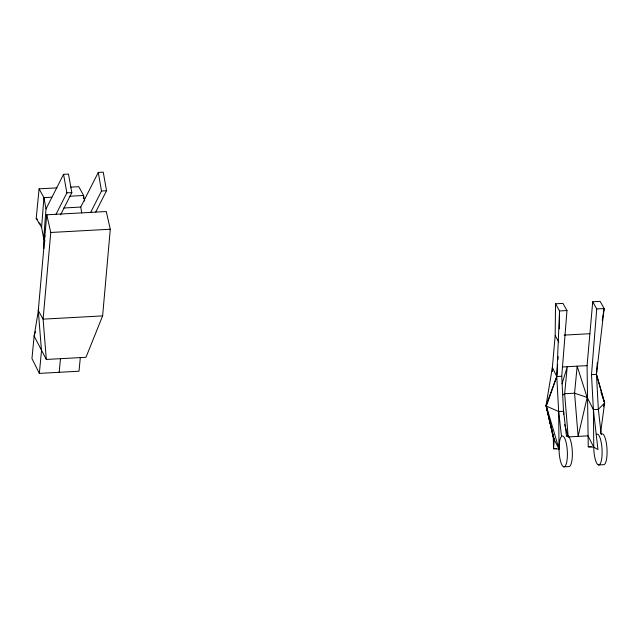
<?xml version="1.0" encoding="UTF-8"?>
<svg xmlns="http://www.w3.org/2000/svg" width="639" height="639" viewBox="0 0 639 639"><rect width="100%" height="100%" fill="white"/><g stroke="black" fill="none" stroke-linecap="round" stroke-linejoin="round"><path stroke-width="0.96" d="M555.547 303.805L559.548 310.953L556.785 376.531L558.67 411.524L559.029 449.073L553.534 448.706L553.302 437.747L546.049 405.509L552.36 367.529L555.179 335.603L555.547 303.805L562.967 303.405L566.977 310.546L561.745 376.267L563.662 414.216M559.349 328.837L559.548 310.953L566.977 310.546M556.513 448.546L553.534 448.706L553.901 438.929L546.049 405.509L556.785 376.531L557.631 364.605M553.534 448.706L553.973 439.065L546.353 406.108L556.785 376.531L552.36 367.529L552.368 371.507M557.983 359.637L558.198 356.658M597.313 362.449L596.459 374.374L598.352 409.359L601.187 434.28M43.875 248.539L43.7 238.627L41.607 227.308L43.923 197.643L39.083 188.848L56.943 187.874M45.034 241.007L43.7 238.627L46.016 208.953L43.923 197.643L51.863 197.203M83.374 198.441L83.605 195.478L78.765 186.684L70.825 187.115M596.227 434.544L596.299 434.448A15.456 4.106 86.9 0 1 601.914 447.588A15.456 4.106 86.9 0 1 598.879 464.96A15.456 4.106 86.9 0 1 593.791 448.794L593.391 409.631L591.498 374.638L596.73 308.925L592.72 301.776L600.149 301.376L604.151 308.517L596.459 374.374L604.63 402.929L600.548 433.226M80.33 357.521L79.004 371.219L39.322 373.384L41.503 350.883L38.292 310.57L46.767 214.784L106.282 211.533L110.283 229.233L102.623 315.898L85.993 357.289L46.32 359.453L34.131 336.058L38.707 308.685M46.767 214.784L50.769 232.476L43.101 319.141L46.32 359.453M563.039 394.91L564.652 393.736L574.573 393.193L587.161 397.418L578.103 436.389L574.573 393.193L577.153 366.179L587.161 397.418L593.391 409.631L597.936 449.536L593.751 447.18L588.255 446.813L587.073 365.636L592.72 301.776M41.607 227.308L36.215 218.362L39.083 188.848M59.163 372.305L60.489 358.607M602.234 320.179L604.151 308.517L596.73 308.925M35.504 331.369L34.131 336.058L31.95 358.559L39.322 373.384M562.032 383.831L567.24 366.722L564.652 393.736L568.183 436.932L588.024 435.854L593.751 447.18M603.416 406.708L604.63 402.929L596.459 374.374L591.498 374.638M46.016 208.953L63.557 174.319L68.469 174.048L71.824 192.619L60.577 214.816M43.7 238.627L44.994 236.063M56.072 214.201L66.863 192.882L63.557 174.319M81.752 212.931L80.738 207.06L98.278 172.426L103.238 172.155L106.545 190.718L95.746 212.036M90.714 212.308L101.505 190.997L98.278 172.426M604.63 402.929L598.352 409.359L593.391 409.631M66.863 192.882L71.824 192.619M101.505 190.997L106.545 190.718M69.715 196.237L83.605 195.478L84.652 201.133M63.844 207.987L80.738 207.06M50.769 232.476L110.283 229.233M102.623 315.898L43.101 319.141L38.292 310.57M564.109 335.116L589.901 333.71M562.28 366.994L587.073 365.636M556.785 376.531L561.745 376.267M553.262 435.774L553.302 437.747L559.029 449.073L546.353 406.108L558.67 411.524L563.63 411.252L566.466 436.173M588.255 446.813L591.235 446.653M563.798 466.845L568.758 466.574A15.456 4.106 86.9 0 0 572.209 449.88A15.456 4.106 86.9 0 0 566.537 436.07M598.519 464.952L603.48 464.681A15.456 4.106 86.9 0 0 606.93 447.987A15.456 4.106 86.9 0 0 601.259 434.177M36.215 218.362L37.573 219.409M38.915 222.835L40.76 224.345M555.179 335.603L558.742 341.953M600.948 392.162L604.023 401.404M564.676 424.615L568.183 436.932M546.049 405.509L553.901 438.929M558.67 411.524L561.505 436.437M561.577 436.341L560.635 437.707A15.456 4.106 86.9 0 0 559.061 446.725L559.069 450.687A15.456 4.106 86.9 0 0 564.157 466.853A15.456 4.106 86.9 0 0 567.2 449.481A15.456 4.106 86.9 0 0 561.577 436.341"/></g></svg>
